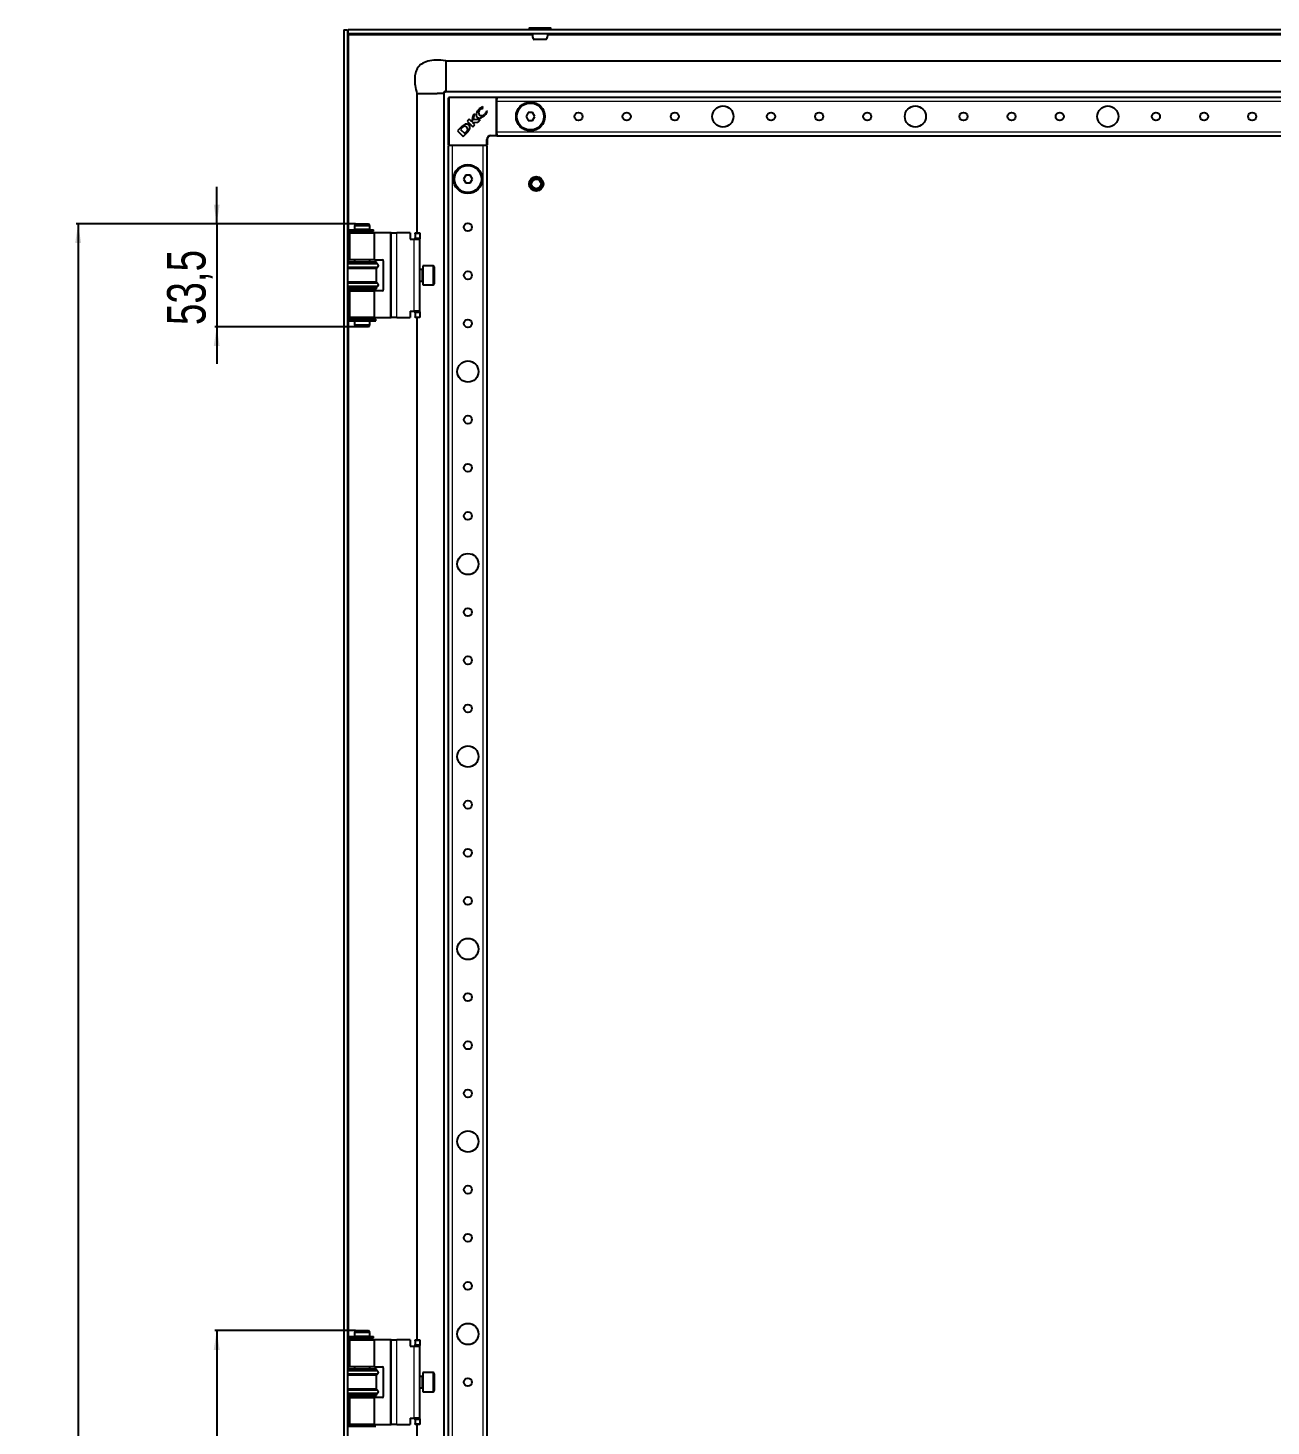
# Model space of a CAD drawing. Header units: millimetres. Extents: x -847 to 1903, y -1228 to 1043.
# Drawn here: x 614 to 1260, y 139 to 866 of the extents above; entities that cross this region are included whole.
import ezdxf

# ---------------------------------------------------------------- set-up
doc = ezdxf.new("R2010")
doc.units = ezdxf.units.MM
doc.layers.add('FORMAT', color=7, linetype='Continuous')
doc.styles.add('SLDTEXTSTYLE0', font='TXT', dxfattribs={"width": 0.75})
doc.dimstyles.new('SLDDIMSTYLE0', dxfattribs={"dimtxt": 20, "dimasz": 10, "dimexe": 0, "dimexo": 0.0625, "dimgap": 5, "dimtad": 2, "dimdec": 1, "dimrnd": 1e-09, "dimzin": 12, "dimdsep": 46, "dimtxsty": 'SLDTEXTSTYLE0', "dimsah": 1, "dimcen": 0.09, "dimadec": 0, "dimazin": 3, "dimtfac": 1, "dimtofl": 0, "dimtmove": 0, "dimatfit": 3, "dimfxl": 0, "dimfrac": 2, "dimtolj": 1, "dimtzin": 12, "dimarcsym": 0})
doc.dimstyles.new('SLDDIMSTYLE1', dxfattribs={"dimtxt": 20, "dimasz": 10, "dimexe": 0, "dimexo": 0.0625, "dimgap": 5, "dimtad": 2, "dimdec": 1, "dimrnd": 1e-09, "dimzin": 12, "dimdsep": 46, "dimtxsty": 'SLDTEXTSTYLE0', "dimsah": 1, "dimcen": 0.09, "dimadec": 0, "dimazin": 3, "dimtfac": 1, "dimtmove": 0, "dimatfit": 0, "dimfxl": 0, "dimfrac": 2, "dimtolj": 1, "dimtzin": 12, "dimarcsym": 0})

# ---------------------------------------------------------------- blocks, each defined once
blk = doc.blocks.new('_D_4')
at = {"layer": 'FORMAT'}
for p, q in [((711.7, 763.85), (711.7, 783.08)), ((783.78, 763.85), (710.7, 763.85)), ((711.7, 763.85), (711.7, 710.35)), ((783.78, 710.35), (710.7, 710.35)), ((711.7, 710.35), (711.7, 691.12))]:
    blk.add_line(p, q, dxfattribs=at)
for points in [[(711.7, 763.85), (713.24, 773.85), (710.16, 773.85)], [(711.7, 710.35), (710.16, 700.35), (713.24, 700.35)]]:
    blk.add_solid(points, dxfattribs=at)
at = {"layer": 'FORMAT', "insert": (685.92, 711.24), "char_height": 20, "attachment_point": 1, "rotation": 90, "style": 'SLDTEXTSTYLE0'}
blk.add_mtext('53,5', dxfattribs=at)
blk = doc.blocks.new('_D_7')
at = {"layer": 'FORMAT'}
for p, q in [((783.78, 763.85), (638.7, 763.85)), ((639.7, 763.85), (639.7, -989.65)), ((783.78, -989.65), (638.7, -989.65))]:
    blk.add_line(p, q, dxfattribs=at)
for points in [[(639.7, 763.85), (638.16, 753.85), (641.24, 753.85)], [(639.7, -989.65), (641.24, -979.65), (638.16, -979.65)]]:
    blk.add_solid(points, dxfattribs=at)
at = {"layer": 'FORMAT', "insert": (613.92, -153.54), "char_height": 20, "attachment_point": 1, "rotation": 90, "style": 'SLDTEXTSTYLE0'}
blk.add_mtext('1753,5', dxfattribs=at)
blk = doc.blocks.new('_D_9')
at = {"layer": 'FORMAT'}
for p, q in [((783.78, 188.85), (710.7, 188.85)), ((711.7, 188.85), (711.7, -414.65)), ((783.78, -414.65), (710.7, -414.65))]:
    blk.add_line(p, q, dxfattribs=at)
for points in [[(711.7, 188.85), (710.16, 178.85), (713.24, 178.85)], [(711.7, -414.65), (713.24, -404.65), (710.16, -404.65)]]:
    blk.add_solid(points, dxfattribs=at)
at = {"layer": 'FORMAT', "insert": (685.92, -146.15), "char_height": 20, "attachment_point": 1, "rotation": 90, "style": 'SLDTEXTSTYLE0'}
blk.add_mtext('603,5', dxfattribs=at)

msp = doc.modelspace()

# ---------------------------------------------------------------- linework, layer by layer
at = {"color": 7, "linetype": 'Continuous', "lineweight": 25}
for p, q in [((777.71, 864.6), (779.71, 864.6)), ((777.71, 864.6), (777.71, -1090.4)), ((779.71, 864.6), (779.71, -1090.4)), ((1769.41, 864.6), (780.01, 864.6)), ((780.01, 862.6), (780.01, 864.6)), ((873.96, 865.35), (873.96, 864.6)), ((874.21, 865.6), (885.21, 865.6)), ((885.46, 864.6), (885.46, 865.35)), ((1769.41, 862.6), (780.01, 862.6)), ((780.31, 862), (780.11, 862.6)), ((830.71, 848.6), (830.71, 832.76)), ((830.71, 848.6), (1718.71, 848.6)), ((815.71, 831.6), (816.69, 831.6)), ((815.71, 831.6), (815.71, 759.1)), ((816.69, 831.6), (819.14, 831.6)), ((819.14, 831.6), (822.71, 831.6)), ((822.71, 831.6), (826.28, 831.6)), ((829.71, 831.6), (829.71, -1057.4)), ((830.71, 832.6), (1718.71, 832.6)), ((832.21, 804.9), (832.21, 829.3)), ((832.51, 829.6), (856.91, 829.6)), ((857.21, 829.6), (1692.21, 829.6)), ((857.21, 829.3), (857.21, 829.6)), ((857.21, 829.3), (857.21, 828.65)), ((857.21, 827.6), (857.21, 828.65)), ((845.58, 820.93), (844.78, 820.13)), ((845.11, 817.83), (845.58, 820.93)), ((850.15, 824.05), (849.81, 824.74)), ((850.01, 823.92), (850.15, 824.05)), ((851.96, 822.48), (851.85, 822.37)), ((852.21, 821.97), (851.96, 822.48)), ((857.21, 811.6), (857.21, 827.6)), ((873.55, 821.6), (872.4, 819.6)), ((875.86, 821.6), (873.55, 821.6)), ((877.02, 819.6), (875.86, 821.6)), ((838.85, 814.19), (836.86, 812.2)), ((839.1, 813.65), (838.38, 812.91)), ((842.91, 818.25), (841.86, 817.21)), ((841.86, 817.21), (844.82, 814.25)), ((844.3, 816.86), (842.91, 818.25)), ((844.78, 820.13), (844.3, 816.86)), ((844.63, 816.55), (847.29, 816.72)), ((845.88, 815.31), (844.63, 816.55)), ((844.82, 814.25), (845.88, 815.31)), ((848.58, 818.01), (845.11, 817.83)), ((847.29, 816.72), (848.58, 818.01)), ((872.4, 819.6), (873.55, 817.6)), ((873.55, 817.6), (875.86, 817.6)), ((875.86, 817.6), (877.02, 819.6)), ((836.86, 812.2), (839.81, 809.24)), ((838.38, 812.91), (840.56, 810.72)), ((839.81, 809.24), (841.7, 811.13)), ((840.56, 810.72), (841.22, 811.4)), ((841.7, 811.13), (841.72, 811.15)), ((852.21, 807.6), (852.21, 804.9)), ((856.91, 809.6), (854.21, 809.6)), ((857.21, 810.54), (857.21, 811.6)), ((857.21, 810.54), (857.21, 809.9)), ((857.21, 809.6), (857.21, 809.9)), ((857.21, 809.6), (1692.21, 809.6)), ((832.21, -1030.4), (832.21, 804.6)), ((832.51, 804.6), (832.21, 804.6)), ((833.15, 804.6), (832.51, 804.6)), ((834.21, 804.6), (833.15, 804.6)), ((850.21, 804.6), (834.21, 804.6)), ((851.26, 804.6), (850.21, 804.6)), ((851.91, 804.6), (851.26, 804.6)), ((852.21, 804.6), (851.91, 804.6)), ((852.21, -1030.4), (852.21, 804.6)), ((841.05, 789.1), (839.9, 787.1)), ((839.9, 787.1), (841.05, 785.1)), ((843.36, 789.1), (841.05, 789.1)), ((841.05, 785.1), (843.36, 785.1)), ((844.52, 787.1), (843.36, 789.1)), ((843.36, 785.1), (844.52, 787.1)), ((783.79, 763.85), (783.21, 762.85)), ((783.21, 762.85), (783.21, 760.85)), ((791.21, 762.85), (783.21, 762.85)), ((783.79, 763.85), (790.63, 763.85)), ((791.21, 762.85), (790.63, 763.85)), ((791.21, 760.85), (791.21, 762.85)), ((780.06, 760.8), (780.06, 759.9)), ((780.06, 760.8), (792.95, 760.8)), ((780.06, 759.9), (792.95, 759.9)), ((780.76, 759.1), (780.76, 745.1)), ((780.76, 759.1), (793.66, 759.1)), ((787.96, 760.85), (783.21, 760.85)), ((783.21, 759.85), (783.21, 759.1)), ((787.96, 759.85), (783.21, 759.85)), ((783.71, 760.85), (783.71, 760.8)), ((783.71, 759.9), (783.71, 759.85)), ((791.21, 760.85), (787.96, 760.85)), ((791.21, 759.85), (787.96, 759.85)), ((790.71, 760.8), (790.71, 760.85)), ((790.71, 759.85), (790.71, 759.9)), ((791.21, 759.1), (791.21, 759.85)), ((792.95, 760.8), (793.04, 760.8)), ((792.95, 759.9), (793.04, 759.9)), ((793.04, 759.9), (793.04, 760.8)), ((793.04, 760.8), (793.24, 760.8)), ((793.04, 759.9), (793.24, 759.9)), ((793.24, 759.9), (793.24, 760.8)), ((793.66, 745.1), (793.66, 759.1)), ((801.76, 759.1), (793.66, 759.1)), ((802.26, 759.1), (801.76, 759.1)), ((802.26, 759.1), (805.26, 759.1)), ((802.26, 715.1), (802.26, 759.1)), ((812.26, 759.1), (805.26, 759.1)), ((812.26, 759.1), (812.26, 755.8)), ((812.26, 755.8), (814.26, 755.8)), ((814.26, 755.8), (817.26, 755.8)), ((814.76, 759.1), (817.26, 759.1)), ((814.76, 758.6), (814.76, 759.1)), ((814.76, 758.6), (814.76, 756.6)), ((814.76, 756.1), (814.76, 756.6)), ((817.26, 756.1), (814.76, 756.1)), ((814.76, 756.1), (814.76, 755.8)), ((817.26, 759.1), (817.26, 758.6)), ((817.26, 758.6), (817.26, 756.6)), ((817.26, 756.6), (817.26, 756.1)), ((817.26, 755.8), (817.26, 756.1)), ((817.26, 718.4), (817.26, 755.8)), ((779.71, 744.1), (794.71, 744.1)), ((794.71, 743.5), (779.71, 743.5)), ((793.66, 745.1), (780.76, 745.1)), ((783.21, 745.1), (783.21, 744.1)), ((791.21, 744.1), (791.21, 745.1)), ((793.66, 745.1), (797.76, 745.1)), ((794.71, 743.5), (794.71, 744.1)), ((795.41, 742.81), (794.71, 743.5)), ((794.71, 740.7), (795.41, 741.38)), ((798.26, 744.6), (798.26, 729.6)), ((824.16, 742.1), (818.76, 742.1)), ((818.76, 742.1), (818.76, 732.1)), ((824.76, 741.5), (824.76, 732.7)), ((794.71, 740.7), (779.71, 740.7)), ((794.71, 733.5), (794.71, 740.7)), ((818.51, 740.1), (817.26, 740.1)), ((817.26, 734.1), (818.51, 734.1)), ((794.71, 733.5), (779.71, 733.5)), ((794.71, 730.7), (779.71, 730.7)), ((779.71, 730.1), (794.71, 730.1)), ((780.76, 729.1), (780.76, 715.1)), ((780.76, 729.1), (793.66, 729.1)), ((783.21, 730.1), (783.21, 729.1)), ((791.21, 729.1), (791.21, 730.1)), ((793.66, 715.1), (793.66, 729.1)), ((797.76, 729.1), (793.66, 729.1)), ((795.41, 732.81), (794.71, 733.5)), ((794.71, 730.7), (795.41, 731.38)), ((794.71, 730.1), (794.71, 730.7)), ((818.76, 732.1), (824.16, 732.1)), ((780.06, 714.3), (780.06, 713.4)), ((780.06, 714.3), (794.36, 714.3)), ((780.06, 713.4), (794.36, 713.4)), ((793.66, 715.1), (780.76, 715.1)), ((783.21, 715.1), (783.21, 714.35)), ((787.96, 714.35), (783.21, 714.35)), ((783.21, 713.35), (783.21, 711.35)), ((787.96, 713.35), (783.21, 713.35)), ((783.71, 714.35), (783.71, 714.3)), ((783.71, 713.4), (783.71, 713.35)), ((791.21, 714.35), (787.96, 714.35)), ((791.21, 713.35), (787.96, 713.35)), ((790.71, 714.3), (790.71, 714.35)), ((790.71, 713.35), (790.71, 713.4)), ((791.21, 714.35), (791.21, 715.1)), ((791.21, 711.35), (791.21, 713.35)), ((793.66, 715.1), (801.76, 715.1)), ((794.36, 713.4), (794.36, 714.3)), ((801.76, 715.1), (802.26, 715.1)), ((805.26, 715.1), (802.26, 715.1)), ((805.26, 715.1), (812.26, 715.1)), ((812.26, 718.4), (814.26, 718.4)), ((812.26, 718.4), (812.26, 715.1)), ((817.26, 718.4), (814.26, 718.4)), ((814.76, 718.4), (814.76, 718.1)), ((814.76, 718.1), (817.26, 718.1)), ((814.76, 717.6), (814.76, 718.1)), ((814.76, 717.6), (814.76, 715.6)), ((814.76, 715.1), (814.76, 715.6)), ((817.26, 715.1), (814.76, 715.1)), ((815.71, 715.1), (815.71, 184.1)), ((817.26, 718.1), (817.26, 718.4)), ((817.26, 718.1), (817.26, 717.6)), ((817.26, 717.6), (817.26, 715.6)), ((817.26, 715.6), (817.26, 715.1)), ((783.21, 711.35), (783.79, 710.35)), ((783.21, 711.35), (787.96, 711.35)), ((787.86, 710.35), (783.79, 710.35)), ((790.63, 710.35), (787.86, 710.35)), ((787.96, 711.35), (791.21, 711.35)), ((790.63, 710.35), (791.21, 711.35)), ((783.79, 188.85), (783.21, 187.85)), ((783.79, 188.85), (790.63, 188.85)), ((791.21, 187.85), (790.63, 188.85)), ((780.06, 185.8), (780.06, 184.9)), ((780.06, 185.8), (792.95, 185.8)), ((780.06, 184.9), (792.95, 184.9)), ((780.76, 184.1), (780.76, 170.1)), ((780.76, 184.1), (793.66, 184.1)), ((783.21, 187.85), (783.21, 185.85)), ((791.21, 187.85), (783.21, 187.85)), ((787.96, 185.85), (783.21, 185.85)), ((783.21, 184.85), (783.21, 184.1)), ((787.96, 184.85), (783.21, 184.85)), ((783.71, 185.85), (783.71, 185.8)), ((783.71, 184.9), (783.71, 184.85)), ((791.21, 185.85), (787.96, 185.85)), ((791.21, 184.85), (787.96, 184.85)), ((790.71, 185.8), (790.71, 185.85)), ((790.71, 184.85), (790.71, 184.9)), ((791.21, 185.85), (791.21, 187.85)), ((791.21, 184.1), (791.21, 184.85)), ((792.95, 185.8), (793.04, 185.8)), ((792.95, 184.9), (793.04, 184.9)), ((793.04, 184.9), (793.04, 185.8)), ((793.04, 185.8), (793.24, 185.8)), ((793.04, 184.9), (793.24, 184.9)), ((793.24, 184.9), (793.24, 185.8)), ((793.66, 170.1), (793.66, 184.1)), ((801.76, 184.1), (793.66, 184.1)), ((802.26, 184.1), (801.76, 184.1)), ((802.26, 184.1), (805.26, 184.1)), ((802.26, 140.1), (802.26, 184.1)), ((812.26, 184.1), (805.26, 184.1)), ((812.26, 184.1), (812.26, 180.8)), ((814.76, 184.1), (817.26, 184.1)), ((814.76, 183.6), (814.76, 184.1)), ((814.76, 183.6), (814.76, 181.6)), ((814.76, 181.1), (814.76, 181.6)), ((817.26, 184.1), (817.26, 183.6)), ((817.26, 183.6), (817.26, 181.6)), ((817.26, 181.6), (817.26, 181.1)), ((812.26, 180.8), (814.26, 180.8)), ((814.26, 180.8), (817.26, 180.8)), ((817.26, 181.1), (814.76, 181.1)), ((814.76, 181.1), (814.76, 180.8)), ((817.26, 180.8), (817.26, 181.1)), ((817.26, 143.4), (817.26, 180.8)), ((779.71, 169.1), (794.71, 169.1)), ((794.71, 168.5), (779.71, 168.5)), ((793.66, 170.1), (780.76, 170.1)), ((783.21, 170.1), (783.21, 169.1)), ((791.21, 169.1), (791.21, 170.1)), ((793.66, 170.1), (797.76, 170.1)), ((794.71, 168.5), (794.71, 169.1)), ((795.41, 167.81), (794.71, 168.5)), ((798.26, 169.6), (798.26, 154.6)), ((824.16, 167.1), (818.76, 167.1)), ((818.76, 167.1), (818.76, 157.1)), ((794.71, 165.7), (779.71, 165.7)), ((794.71, 165.7), (795.41, 166.38)), ((794.71, 158.5), (794.71, 165.7)), ((818.51, 165.1), (817.26, 165.1)), ((824.76, 166.5), (824.76, 157.7)), ((794.71, 158.5), (779.71, 158.5)), ((794.71, 155.7), (779.71, 155.7)), ((779.71, 155.1), (794.71, 155.1)), ((780.76, 154.1), (780.76, 140.1)), ((780.76, 154.1), (793.66, 154.1)), ((783.21, 155.1), (783.21, 154.1)), ((791.21, 154.1), (791.21, 155.1)), ((793.66, 140.1), (793.66, 154.1)), ((797.76, 154.1), (793.66, 154.1)), ((795.41, 157.81), (794.71, 158.5)), ((794.71, 155.7), (795.41, 156.38)), ((794.71, 155.1), (794.71, 155.7)), ((817.26, 159.1), (818.51, 159.1)), ((818.76, 157.1), (824.16, 157.1)), ((780.06, 139.3), (794.36, 139.3)), ((793.66, 140.1), (780.76, 140.1)), ((783.21, 140.1), (783.21, 139.35)), ((787.96, 139.35), (783.21, 139.35)), ((783.71, 139.35), (783.71, 139.3)), ((791.21, 139.35), (787.96, 139.35)), ((790.71, 139.3), (790.71, 139.35)), ((791.21, 139.35), (791.21, 140.1)), ((793.66, 140.1), (801.76, 140.1)), ((801.76, 140.1), (802.26, 140.1)), ((805.26, 140.1), (802.26, 140.1)), ((805.26, 140.1), (812.26, 140.1)), ((812.26, 143.4), (814.26, 143.4)), ((812.26, 143.4), (812.26, 140.1)), ((817.26, 143.4), (814.26, 143.4)), ((814.76, 143.4), (814.76, 143.1)), ((814.76, 143.1), (817.26, 143.1)), ((814.76, 142.6), (814.76, 143.1)), ((814.76, 142.6), (814.76, 140.6)), ((814.76, 140.1), (814.76, 140.6)), ((817.26, 140.1), (814.76, 140.1)), ((815.71, 140.1), (815.71, -365.9)), ((817.26, 143.1), (817.26, 143.4)), ((817.26, 143.1), (817.26, 142.6)), ((817.26, 142.6), (817.26, 140.6)), ((817.26, 140.6), (817.26, 140.1))]:
    msp.add_line(p, q, dxfattribs=at)
at = {"color": 8, "linetype": 'Continuous', "lineweight": 18}
for p, q in [((885.46, 865.35), (873.96, 865.35)), ((780.31, 760.8), (780.31, 862)), ((780.31, 862), (875.74, 862)), ((883.68, 862), (1665.74, 862)), ((832.51, 829.3), (832.21, 829.3)), ((832.51, 829.3), (832.51, 829.6)), ((832.51, 829.3), (832.51, 804.9)), ((856.91, 829.3), (832.51, 829.3)), ((856.91, 829.6), (856.91, 829.3)), ((856.91, 809.9), (856.91, 829.3)), ((857.21, 829.3), (856.91, 829.3)), ((857.21, 827.6), (1692.21, 827.6)), ((851.91, 804.9), (851.91, 807.6)), ((852.21, 807.6), (851.91, 807.6)), ((854.21, 809.9), (856.91, 809.9)), ((854.21, 809.6), (854.21, 809.9)), ((857.21, 809.9), (856.91, 809.9)), ((856.91, 809.9), (856.91, 809.6)), ((857.21, 811.6), (1692.21, 811.6)), ((832.51, 804.9), (832.21, 804.9)), ((832.51, 804.9), (851.91, 804.9)), ((832.51, 804.9), (832.51, 804.6)), ((834.21, -1030.4), (834.21, 804.6)), ((850.21, -1030.4), (850.21, 804.6)), ((851.91, 804.9), (851.91, 804.6)), ((852.21, 804.9), (851.91, 804.9)), ((780.31, 744.1), (780.31, 759.9)), ((792.95, 760.8), (792.95, 759.9)), ((801.76, 759.1), (801.76, 715.1)), ((805.26, 715.1), (805.26, 759.1)), ((814.26, 718.4), (814.26, 755.8)), ((817.26, 758.6), (814.76, 758.6)), ((814.76, 756.6), (817.26, 756.6)), ((795.41, 742.81), (779.71, 742.81)), ((795.41, 741.38), (779.71, 741.38)), ((824.16, 732.1), (824.16, 742.1)), ((818.51, 739.69), (818.51, 740.1)), ((818.51, 734.1), (818.51, 739.69)), ((795.41, 732.81), (779.71, 732.81)), ((795.41, 731.38), (779.71, 731.38)), ((780.31, 714.3), (780.31, 730.1)), ((780.31, 185.8), (780.31, 713.4)), ((817.26, 717.6), (814.76, 717.6)), ((814.76, 715.6), (817.26, 715.6)), ((780.31, 169.1), (780.31, 184.9)), ((792.95, 185.8), (792.95, 184.9)), ((801.76, 184.1), (801.76, 140.1)), ((805.26, 140.1), (805.26, 184.1)), ((817.26, 183.6), (814.76, 183.6)), ((814.76, 181.6), (817.26, 181.6)), ((814.26, 143.4), (814.26, 180.8)), ((795.41, 167.81), (779.71, 167.81)), ((824.16, 157.1), (824.16, 167.1)), ((795.41, 166.38), (779.71, 166.38)), ((818.51, 164.69), (818.51, 165.1)), ((818.51, 159.1), (818.51, 164.69)), ((795.41, 157.81), (779.71, 157.81)), ((795.41, 156.38), (779.71, 156.38)), ((780.31, 139.3), (780.31, 155.1)), ((817.26, 142.6), (814.76, 142.6)), ((814.76, 140.6), (817.26, 140.6))]:
    msp.add_line(p, q, dxfattribs=at)
at = {"color": 7, "linetype": 'Continuous', "lineweight": 25}
for centre, radius in [((874.71, 819.6), 7.5), ((874.71, 819.6), 7), ((899.71, 819.6), 2.1), ((924.71, 819.6), 2.1), ((949.71, 819.6), 2.1), ((974.71, 819.6), 5.5), ((999.71, 819.6), 2.1), ((1024.71, 819.6), 2.1), ((1049.71, 819.6), 2.1), ((1074.71, 819.6), 5.5), ((1099.71, 819.6), 2.1), ((1124.71, 819.6), 2.1), ((1149.71, 819.6), 2.1), ((1174.71, 819.6), 5.5), ((1199.71, 819.6), 2.1), ((1224.71, 819.6), 2.1), ((1249.71, 819.6), 2.1), ((842.21, 787.1), 7.5), ((842.21, 787.1), 7), ((877.71, 784.6), 3.75), ((877.71, 784.6), 3), ((877.71, 784.6), 2.5), ((842.21, 762.1), 2.1), ((842.21, 737.1), 2.1), ((842.21, 712.1), 2.1), ((842.21, 687.1), 5.5), ((842.21, 662.1), 2.1), ((842.21, 637.1), 2.1), ((842.21, 612.1), 2.1), ((842.21, 587.1), 5.5), ((842.21, 562.1), 2.1), ((842.21, 537.1), 2.1), ((842.21, 512.1), 2.1), ((842.21, 487.1), 5.5), ((842.21, 462.1), 2.1), ((842.21, 437.1), 2.1), ((842.21, 412.1), 2.1), ((842.21, 387.1), 5.5), ((842.21, 362.1), 2.1), ((842.21, 337.1), 2.1), ((842.21, 312.1), 2.1), ((842.21, 287.1), 5.5), ((842.21, 262.1), 2.1), ((842.21, 237.1), 2.1), ((842.21, 212.1), 2.1), ((842.21, 187.1), 5.5), ((842.21, 162.1), 2.1)]:
    msp.add_circle(centre, radius, dxfattribs=at)
for centre, radius, start, end in [((874.21, 865.35), 0.25, 90, 180), ((885.21, 865.35), 0.25, 0, 90), ((876.6, 860.1), 0.5, 195.31604, 270.02276), ((882.82, 860.1), 0.5, 269.99815, 345.40011), ((832.51, 829.3), 0.3, 90, 180), ((856.91, 829.3), 0.3, 360, 90), ((849.72, 821.6), 1.97, 128.45405, 215.887), ((849.28, 822), 1.94, 233.30966, 322.34638), ((842.51, 810.99), 4.87, 110.34448, 138.77765), ((843.28, 809.18), 6.12, 126.98881, 133.07444), ((854.21, 807.6), 2, 90, 180), ((856.91, 809.9), 0.3, 270, 360), ((832.51, 804.9), 0.3, 180, 270), ((851.91, 804.9), 0.3, 270, 0), ((794.71, 742.1), 1, 314.427, 45.573), ((797.76, 744.6), 0.5, 0, 90), ((824.16, 741.5), 0.6, 0, 90), ((818.51, 740.35), 0.25, 270, 360), ((818.51, 733.85), 0.25, 0, 90), ((794.71, 732.1), 1, 314.427, 45.573), ((797.76, 729.6), 0.5, 270, 0), ((824.16, 732.7), 0.6, 270, 360), ((794.71, 167.1), 1, 314.427, 45.573), ((797.76, 169.6), 0.5, 0, 90), ((824.16, 166.5), 0.6, 0, 90), ((818.51, 165.35), 0.25, 270, 360), ((794.71, 157.1), 1, 314.427, 45.573), ((797.76, 154.6), 0.5, 270, 0), ((818.51, 158.85), 0.25, 0, 90), ((824.16, 157.7), 0.6, 270, 360)]:
    msp.add_arc(centre, radius, start, end, dxfattribs=at)
at = {"color": 8, "linetype": 'Continuous', "lineweight": 18}
msp.add_arc((854.21, 807.6), 2.3, 90, 180, dxfattribs=at)
at = {"color": 7, "linetype": 'Continuous', "lineweight": 25}
for points, knots in [([(780.01, 862.89), (779.98, 862.97), (779.87, 863.3), (779.75, 863.86), (779.72, 864.35), (779.71, 864.6)], [0, 0, 0, 0, 0.141742, 0.566203, 1, 1, 1, 1]), ([(780.01, 862.6), (780.06, 862.6), (780.11, 862.53), (780.21, 862.31), (780.26, 862.15), (780.31, 862)], [0, 0, 0, 0, 0.5, 0.5, 1, 1, 1, 1]), ([(875.69, 862.6), (875.69, 862.47), (875.71, 861.55), (875.93, 860.69), (876.12, 859.95)], [0, 0, 0, 0, 0.1418504, 1, 1, 1, 1]), ([(878.01, 859.6), (877.81, 859.6), (877.34, 859.6), (876.8, 859.6), (876.67, 859.6), (876.61, 859.6)], [0, 0, 0, 0, 0.256553, 0.627981, 1, 1, 1, 1]), ([(882.82, 859.6), (882.78, 859.6), (882.69, 859.6), (882.14, 859.6), (881.33, 859.6), (880.34, 859.6), (879.28, 859.6), (878.49, 859.6), (878.1, 859.6), (878.01, 859.6)], [0, 0, 0, 0, 0.158514, 0.317278, 0.475863, 0.634247, 0.792477, 0.950708, 1, 1, 1, 1]), ([(883.3, 859.95), (883.49, 860.69), (883.71, 861.55), (883.73, 862.47), (883.73, 862.6)], [0, 0, 0, 0, 0.8581496, 1, 1, 1, 1]), ([(830.71, 848.6), (828.98, 848.76), (825.84, 849.07), (821.51, 848.55), (818.08, 847.13), (815.87, 844.81), (814.78, 842.04), (814.46, 838.99), (814.76, 835.43), (815.37, 832.95), (815.71, 831.6)], [0, 0, 0, 0, 0.176713, 0.320911, 0.440308, 0.54837, 0.6374, 0.738878, 0.858543, 1, 1, 1, 1]), ([(829.6, 831.6), (829.57, 831.6), (829.48, 831.6), (829.02, 831.6), (828.73, 831.6)], [0, 0, 0, 0, 0.356727, 1, 1, 1, 1]), ([(829.67, 831.6), (829.69, 831.73), (829.71, 831.98), (829.85, 832.17), (829.97, 832.27), (830.02, 832.37), (830.04, 832.44), (830.05, 832.5), (830.07, 832.53), (830.09, 832.57), (830.12, 832.62), (830.18, 832.67), (830.3, 832.73), (830.48, 832.77), (830.63, 832.76), (830.71, 832.76)], [0, 0, 0, 0, 0.233411, 0.418546, 0.549351, 0.595026, 0.631329, 0.647111, 0.661994, 0.676639, 0.691742, 0.725563, 0.766794, 0.872627, 1, 1, 1, 1]), ([(829.71, 831.6), (829.86, 831.82), (830.12, 832.23), (830.53, 832.48), (830.71, 832.6)], [0, 0, 0, 0, 0.561561, 1, 1, 1, 1]), ([(848.08, 823.5), (847.75, 823.13), (847.13, 822.44), (846.58, 821.27), (846.44, 820.32), (846.6, 819.68), (846.78, 819.45), (846.87, 819.34)], [0, 0, 0, 0, 0.315674, 0.58952, 0.813199, 0.909026, 1, 1, 1, 1]), ([(849.81, 824.74), (849.47, 824.56), (848.84, 824.22), (848.32, 823.73), (848.08, 823.5)], [0, 0, 0, 0, 0.5368, 1, 1, 1, 1]), ([(848.49, 823.14), (848.75, 823.36), (849.2, 823.74), (849.77, 823.86), (850.01, 823.92)], [0, 0, 0, 0, 0.5796082, 1, 1, 1, 1]), ([(851.85, 822.37), (851.7, 822.06), (851.44, 821.49), (851.01, 821.03), (850.82, 820.82)], [0, 0, 0, 0, 0.547643, 1, 1, 1, 1]), ([(851.1, 820.46), (851.35, 820.72), (851.78, 821.19), (852.08, 821.74), (852.21, 821.97)], [0, 0, 0, 0, 0.5776526, 1, 1, 1, 1]), ([(841.59, 813.98), (841.49, 814.07), (841.32, 814.24), (841.04, 814.42), (840.76, 814.51), (840.44, 814.51), (840.04, 814.36), (839.75, 814.17), (839.6, 814.07)], [0, 0, 0, 0, 0.176808, 0.319231, 0.43938, 0.552395, 0.749205, 1, 1, 1, 1]), ([(842.86, 812.48), (842.97, 812.68), (843.17, 813.07), (843.29, 813.71), (843.25, 814.3), (843.05, 814.84), (842.69, 815.27), (842.18, 815.56), (841.52, 815.68), (841.06, 815.6), (840.81, 815.55)], [0, 0, 0, 0, 0.1380907, 0.2654555, 0.3840134, 0.4961027, 0.6057595, 0.7197905, 0.8476619, 1, 1, 1, 1]), ([(841.22, 811.4), (841.41, 811.6), (841.76, 811.97), (842.08, 812.51), (842.15, 812.96), (842.08, 813.3), (841.89, 813.65), (841.69, 813.86), (841.59, 813.98)], [0, 0, 0, 0, 0.274676, 0.503042, 0.607381, 0.716579, 0.843412, 1, 1, 1, 1]), ([(846.87, 819.34), (847.04, 819.2), (847.37, 818.92), (848.07, 818.75), (848.94, 818.88), (850.02, 819.45), (850.71, 820.09), (851.1, 820.46)], [0, 0, 0, 0, 0.130532, 0.266031, 0.423997, 0.666819, 1, 1, 1, 1]), ([(841.72, 811.15), (841.8, 811.23), (841.95, 811.39), (842.1, 811.55), (842.18, 811.64)], [0, 0, 0, 0, 0.486421, 1, 1, 1, 1]), ([(842.18, 811.64), (842.31, 811.79), (842.56, 812.05), (842.77, 812.35), (842.86, 812.48)], [0, 0, 0, 0, 0.55183, 1, 1, 1, 1])]:
    msp.add_open_spline(points, degree=3, knots=knots, dxfattribs=at)
at = {"color": 8, "linetype": 'Continuous', "lineweight": 18}
for points, knots in [([(876.15, 859.97), (876.14, 859.97), (876.08, 859.97), (876.39, 859.97), (876.97, 859.97), (877.52, 859.97), (877.74, 859.97)], [0, 0, 0, 0, 0.083271, 0.424284, 0.764725, 1, 1, 1, 1]), ([(877.74, 859.97), (877.85, 859.97), (878.3, 859.97), (878.82, 859.97), (879.61, 859.97), (880.44, 859.97), (881.58, 859.97), (882.53, 859.97), (883.11, 859.97), (883.36, 859.97), (883.3, 859.97), (883.29, 859.97)], [0, 0, 0, 0, 0.048751, 0.204942, 0.205393, 0.362034, 0.518827, 0.675799, 0.832923, 0.989778, 1, 1, 1, 1])]:
    msp.add_open_spline(points, degree=3, knots=knots, dxfattribs=at)
at = {"color": 7, "linetype": 'Continuous', "lineweight": 25}
msp.add_open_spline([(828.73, 831.6), (828.4, 831.6), (827.74, 831.6), (826.76, 831.6), (826.28, 831.6)], degree=3, dxfattribs=at)

# ---------------------------------------------------------------- dimensions: what is measured, and where the dimension line sits
at = {"layer": 'FORMAT'}
for base, p1, p2, dimstyle, picture, middle in [((711.7, 710.35), (783.79, 763.85), (783.79, 710.35), 'SLDDIMSTYLE1', '_D_4', (711.7, 737.1)), ((639.7, -989.65), (783.79, 763.85), (783.79, -989.65), 'SLDDIMSTYLE0', '_D_7', (639.7, -112.9)), ((711.7, -414.65), (783.79, 188.85), (783.79, -414.65), 'SLDDIMSTYLE0', '_D_9', (711.7, -112.9))]:
    dim = msp.add_linear_dim(base=base, p1=p1, p2=p2, angle=90, dimstyle=dimstyle, dxfattribs=at)
    dim.commit()
    dim.dimension.update_dxf_attribs({"geometry": picture, "text_midpoint": middle, "dimtype": 160})

doc.saveas('drawing.dxf')
